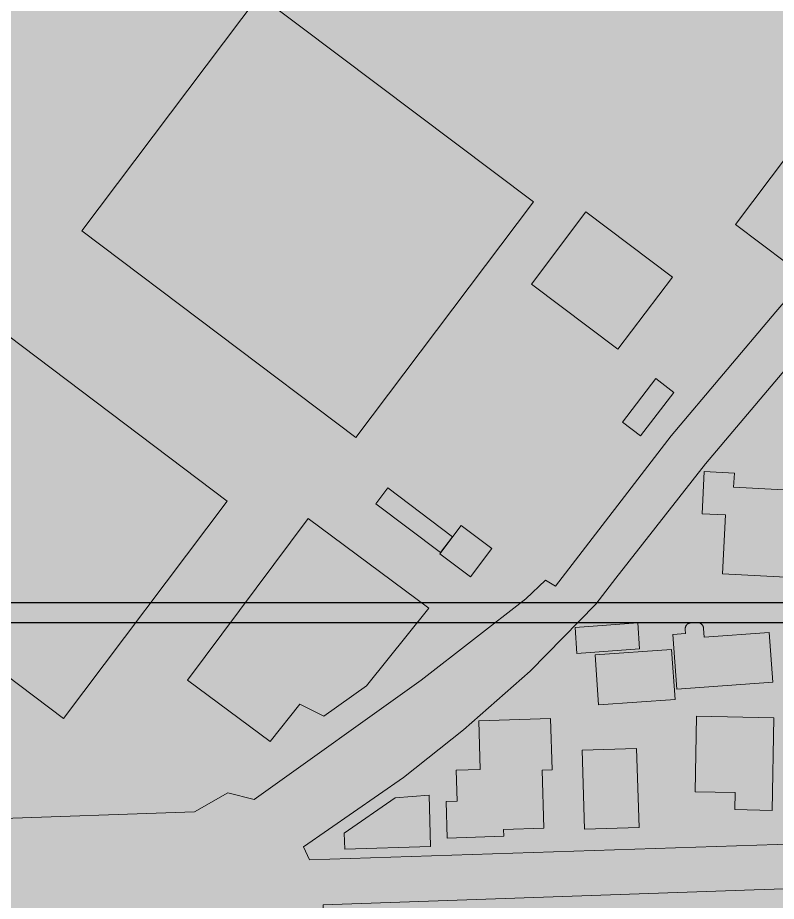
# Model space of a CAD drawing. Header units: millimetres. Extents: x -146962 to 322503, y -183624 to 284367.
# Drawn here: x 87723 to 164400, y 88660 to 177923 of the extents above; entities that cross this region are included whole.
import ezdxf

# ---------------------------------------------------------------- set-up
doc = ezdxf.new("R2010")
doc.units = ezdxf.units.MM
doc.layers.add('30_敷地・外構', color=8, linetype='Continuous', lineweight=9)
doc.layers.add('90_図枠', color=7, linetype='Continuous', lineweight=25)

msp = doc.modelspace()

# ---------------------------------------------------------------- hatches: boundary and pattern name
at = {"layer": '30_敷地・外構'}
h = msp.add_hatch(color=8, dxfattribs=at)
h.paths.add_polyline_path([(-146962, 100544), (-108820, 189230), (-89283, 219877), (-87725, 222013), (-1960, 282350), (173184, 284367), (239072, 242938), (278732, 206219), (322503, 161507), (317095, -23425), (276188, -120904), (271912, -124752), (168970, -173180), (164529, -174704), (127796, -180333), (116091, -181839), (95830, -183624), (64542, -179082), (39436, -174835), (16841, -169718), (9303, -167782), (-59261, -128453), (-89342, -103738), (-132033, -30896), (-136480, -13512), (-141643, 9224), (-142349, 13012)])
h.paths.add_polyline_path([(85595, 85407), (55599, 41400), (55600, 29403), (10600, 29406), (10598, 1220), (163596, 1211), (163597, 29397), (118597, 29399), (118601, 85402)], flags=0)
h = msp.add_hatch(color=8, dxfattribs=at)
h.paths.add_polyline_path([(-122840, 122342), (-124832, 122200), (-125382, 127185), (-119143, 127611), (-110204, 126060), (-101386, 139829), (-111815, 146871), (-125387, 127191), (-128303, 127483), (-112865, 149880), (-97949, 139821), (-106558, 126363), (-96155, 124558), (-84181, 143578), (-81225, 142196), (-92705, 123956), (-85846, 122758), (-73839, 118944), (-70247, 120728), (-33699, 176217), (-24629, 169820), (-24100, 170888), (-27029, 174727), (-57116, 196500), (-72067, 207856), (-85148, 217060), (-84173, 218398), (-71137, 209025), (-56225, 197700), (-26154, 175940), (-20805, 169526), (-15970, 162255), (-12465, 158611), (-6134, 155824), (3424, 152451), (17670, 141847), (27443, 134457), (31782, 127735), (35710, 124737), (44841, 118867), (53137, 112269), (69058, 98454), (76931, 96076), (84316, 96975), (105584, 97704), (108980, 99628), (111620, 98947), (128503, 110998), (139073, 119227), (141070, 121111), (142079, 120500), (153772, 135698), (164346, 148204), (186381, 173802), (201679, 193130), (206641, 199176), (222524, 219930), (233590, 234002), (233380, 235652), (233479, 239339), (236017, 238953), (239434, 235443), (244858, 229058), (246428, 227145), (247785, 225733), (250143, 223717), (257187, 217859), (260140, 215050), (266581, 208738), (268525, 207422), (269565, 206786), (273555, 203995), (275243, 202635), (273766, 200330), (249472, 171828), (244460, 168467), (219590, 134888), (219281, 130289), (222309, 127382), (218328, 122378), (201013, 135474), (205076, 139748), (209934, 136395), (214219, 137154), (239075, 170297), (245309, 174359), (262141, 194027), (264348, 196656), (264229, 202071), (260868, 200548), (254364, 197480), (239220, 189107), (237483, 188497), (235341, 188181), (232949, 188066), (226535, 188210), (218404, 187803), (215398, 187511), (203373, 188731), (197600, 180155), (208370, 176073), (207498, 173759), (196008, 178107), (167764, 145281), (157252, 132853), (148185, 121295), (146164, 118673), (139513, 111902), (132794, 105977), (126709, 101170), (116615, 94169), (117216, 92845), (224067, 96365), (282091, 96336), (282085, 91837), (240329, 91869), (237220, 88796), (231844, 89407), (229114, 91872), (224145, 91875), (162162, 89837), (118595, 88297), (118595, 85402), (85595, 85407), (55599, 41400), (55599, 41185), (50893, 31639), (49834, 29018), (49720, 26021), (53022, -14688), (60478, -14422), (115138, -13511), (181453, -12083), (276538, -9682), (281614, -9606), (282929, -20581), (297016, -54962), (193104, -65584), (200361, -105231), (160998, -112555), (160161, -111647), (154190, -113445), (158337, -127436), (163073, -143732), (181853, -141520), (205595, -139015), (210124, -137839), (211550, -143661), (206667, -144936), (182518, -147474), (139395, -153205), (83173, -161461), (44137, -168144), (40406, -169927), (39608, -168897), (39070, -161841), (42125, -161348), (68065, -156897), (70645, -152915), (66737, -133729), (64071, -132402), (26005, -137992), (24370, -139710), (28757, -161918), (24809, -162567), (19137, -133831), (8512, -91546), (28215, -85921), (53537, -79663), (55226, -77298), (49956, -51470), (48593, -51027), (9510, -63985), (-19962, -72602), (-21528, -75423), (-6279, -135803), (-3999, -137744), (7150, -135421), (8162, -140310), (-6567, -143375), (-10374, -144379), (-11854, -139604), (-10624, -136902), (-26629, -73581), (-48815, -79462), (-49837, -81182), (-40029, -120653), (-44856, -121939), (-56410, -124323), (-57251, -121436), (-45576, -119031), (-56089, -76730), (-39531, -72346), (-37923, -68894), (-46709, -35631), (-102000, -43658), (-105929, -33122), (-46872, -24546), (-1154, -19167), (27095, -16439), (42358, -15519), (38408, 25464), (-22859, 20441), (-23717, 21532), (-60469, 18590), (-102973, 14487), (-124083, 12096), (-119214, -9343), (-114511, -27726), (-127364, -28973), (-131620, -12338), (-136746, 10236), (-137373, 13602), (-126279, 19582), (-125070, 17897), (-123155, 16402), (-105268, 18774), (-104118, 19689), (-93960, 78887), (-95519, 80946), (-111933, 83204), (-124616, 83581), (-136706, 82580), (-139787, 86332), (-124722, 87569), (-111598, 87186), (-94975, 84902), (-92612, 86731), (-87794, 114846), (-89223, 117261)])
h.paths.add_polyline_path([(225182, -56783), (284989, -50673), (287562, -46378), (277941, -22905), (275078, -20717), (216863, -22176), (215664, -23104), (222063, -54340)], flags=0)
h.paths.add_polyline_path([(145209, -145838), (157735, -144361), (152794, -129298), (148705, -115096), (137911, -118346), (143251, -144536)], flags=0)
h.paths.add_polyline_path([(136284, -110372), (138299, -112052), (159905, -106658), (191999, -100688), (193135, -99034), (190969, -87200), (189289, -86594), (135556, -97036), (133840, -98421)], flags=0)
h.paths.add_polyline_path([(195030, -59862), (216356, -57682), (217593, -54905), (211268, -24011), (208840, -22386), (186398, -22950), (184934, -24919), (191038, -56316)], flags=0)
h.paths.add_polyline_path([(132544, -92039), (134797, -93114), (188522, -82666), (189881, -81278), (187580, -68699), (185199, -67623), (131889, -79028), (130194, -80532)], flags=0)
h.paths.add_polyline_path([(102465, -104937), (111199, -148494), (113544, -150947), (137191, -147470), (138854, -145428), (122666, -66131), (119622, -64605), (97267, -69109), (95375, -71198)], flags=0)
h.paths.add_polyline_path([(128809, -73747), (131053, -75123), (184162, -63762), (186036, -61148), (183557, -50881), (180348, -48904), (128824, -59813), (126498, -62400)], flags=0)
h.paths.add_polyline_path([(63486, -77828), (78685, -152327), (83334, -155386), (105358, -152150), (107284, -149246), (98548, -105738), (91864, -73932), (87711, -71038), (65111, -75591)], flags=0)
h.paths.add_polyline_path([(118963, -25496), (124624, -53258), (126594, -54159), (180534, -42733), (181967, -41045), (179057, -26066), (176230, -23190), (120221, -24398)], flags=0)
h.paths.add_polyline_path([(58587, -53819), (61407, -67641), (63929, -69711), (118434, -58732), (120711, -56529), (118285, -44668), (115794, -43121), (60393, -51483)], flags=0)
h.paths.add_polyline_path([(46736, -85456), (43965, -88200), (52258, -127447), (55020, -128685), (63345, -127459), (64954, -125018), (56893, -85496), (54498, -83540)], flags=0)
h.paths.add_polyline_path([(14943, -96639), (20401, -118372), (22056, -124774), (23707, -131518), (25271, -133057), (46385, -129954), (48360, -125912), (40545, -88924), (37345, -87786), (29246, -89790), (17168, -93231)], flags=0)
h.paths.add_polyline_path([(54429, -33440), (56958, -45829), (59129, -47633), (115195, -39174), (116670, -36741), (114493, -26063), (112866, -24538), (61344, -25405)], flags=0)
h.paths.add_polyline_path([(235372, 230630), (225283, 217786), (209376, 197000), (205162, 190545), (215404, 189519), (218263, 189788), (226506, 190208), (232928, 190057), (235150, 190168), (237005, 190443), (238395, 190936), (253419, 199238), (260834, 203051), (264164, 204698), (264130, 206248), (257712, 212542), (254863, 215242), (247889, 221045), (245375, 223185), (243808, 224829), (242180, 226814), (238965, 230598)], flags=0)
h.paths.add_polyline_path([(40154, -26667), (27953, -27402), (5, -30088), (-41705, -35004), (-33405, -66437), (-29267, -69320), (-13378, -65474), (8112, -59196), (24963, -54124), (48878, -46196), (46431, -34216)], flags=0)
h.paths.add_polyline_path([(49749, -13568), (46401, 24617), (46356, 25022), (45934, 25762), (44759, 25638), (44615, 24324), (48074, -13712), (48399, -14089), (48716, -14273), (49597, -14189)], flags=0)
h.paths.add_polyline_path([(13313, 83539), (-11020, 81543), (-51867, 87357), (-49675, 101276), (-51862, 105662), (-80080, 114639), (-83002, 113216), (-98348, 23771), (-95271, 21401), (-67295, 24104), (-63732, 28825), (-58422, 59546), (-27098, 57308), (-23877, 56700), (-21883, 54553), (-22150, 52965), (-25677, 30137), (-23458, 27732), (20413, 31336), (31852, 33878), (45490, 35375), (47009, 38229), (50204, 43610), (51949, 46385), (57490, 53765), (66058, 64695), (66380, 65742), (67278, 67060), (66870, 67338), (66891, 67407), (64467, 69581), (76437, 85728), (72211, 88864), (70767, 90241), (69882, 90594), (68035, 91964), (67671, 91474), (65362, 92394), (54375, 101925), (50712, 100952), (39311, 81961)], flags=0)
h.paths.add_polyline_path([(12444, 134254), (-8795, 105401), (-11563, 90338), (-9670, 87668), (13248, 89539), (36045, 88158), (47154, 106671), (46396, 108693), (40761, 113176), (31691, 119010), (26565, 122909), (22234, 129625), (15465, 134741)], flags=0)
h.paths.add_polyline_path([(-26436, 51409), (-28724, 53421), (-53473, 55192), (-55383, 53692), (-59796, 28142), (-57139, 25019), (-32200, 27021), (-29883, 29065)], flags=0)
h.paths.add_polyline_path([(-17578, 90718), (-14442, 107850), (7616, 137814), (5557, 142137), (90, 146204), (-9026, 149430), (-12217, 147378), (-42765, 106598), (-44666, 94551), (-42881, 92133), (-20518, 88952)], flags=0)
h.paths.add_polyline_path([(-67942, 117884), (-67357, 116880), (-50453, 111510), (-44925, 114539), (-13829, 156074), (-19709, 162068), (-31002, 170041), (-33951, 169484)], flags=0)
for points in [[(139848, 159321), (121914, 135522), (94213, 156406), (112147, 180206)], [(179696, 172053), (165450, 153115), (160273, 157015), (174583, 176018)], [(153889, 151705), (148392, 144424), (139642, 151014), (145145, 158302)], [(108891, 129078), (92346, 107137), (67207, 126086), (83752, 148026)], [(154037, 140066), (150656, 135671), (148847, 137063), (152228, 141457)], [(159266, 127686), (156889, 127814), (157116, 132067), (160158, 131908), (160083, 130512), (188044, 129022), (187657, 121918), (173179, 122688), (173087, 120998), (158953, 121751)], [(131676, 125482), (130470, 123886), (123922, 128826), (125120, 130429)], [(104901, 111002), (117095, 127344), (129282, 118263), (122966, 110420), (118667, 107361), (116235, 108592), (113230, 104798)], [(135634, 124289), (133482, 121439), (130407, 123757), (132551, 126614)], [(150396, 116790), (150586, 114150), (144250, 113692), (144059, 116334)], [(155185, 116229), (155193, 116283), (155205, 116335), (155222, 116386), (155244, 116435), (155269, 116483), (155299, 116528), (155332, 116571), (155369, 116609), (155410, 116646), (155453, 116678), (155498, 116705), (155547, 116729), (155597, 116749), (155648, 116765), (155701, 116776), (155755, 116782), (156364, 116825), (156421, 116828), (156477, 116824), (156533, 116815), (156587, 116803), (156641, 116786), (156692, 116763), (156742, 116736), (156789, 116705), (156833, 116670), (156875, 116632), (156911, 116590), (156945, 116544), (156975, 116496), (157000, 116446), (157021, 116393), (157037, 116339), (157048, 116284), (157054, 116228), (157119, 115342), (163689, 115815), (164051, 110784), (154333, 110084), (153934, 115609), (155213, 115702), (155183, 116122), (155181, 116175)], [(153803, 114100), (154166, 109063), (146443, 108507), (146080, 113543)], [(131021, 98748), (132149, 98784), (132042, 101910), (134481, 101989), (134319, 106909), (141580, 107139), (141745, 101948), (140731, 101911), (140916, 96039), (136817, 95914), (136846, 95227), (131136, 95053)], [(164157, 107188), (163965, 97845), (160212, 97923), (160248, 99639), (156184, 99722), (156341, 107349)], [(150269, 104087), (150521, 96130), (145025, 95952), (144780, 103917)], [(125862, 99121), (129303, 99399), (129463, 94186), (120796, 93925), (120726, 95539)]]:
    msp.add_hatch(color=8, dxfattribs=at).paths.add_polyline_path(points)

# ---------------------------------------------------------------- linework, layer by layer
for points in [[(139848, 159321), (121914, 135522), (94213, 156406), (112147, 180206), (139848, 159321)], [(179696, 172053), (165450, 153115), (160273, 157015), (174583, 176018), (179696, 172053)], [(-12465, 158611), (-6134, 155824), (3424, 152451), (17670, 141847), (27443, 134457), (31782, 127735), (35710, 124737), (44841, 118867), (53137, 112269), (69058, 98454), (76931, 96076), (84316, 96975), (105584, 97704), (108980, 99628), (111620, 98947), (128503, 110998), (139073, 119227), (141070, 121111), (142079, 120500), (153772, 135698), (164346, 148204), (186381, 173802)], [(153889, 151705), (148392, 144424), (139642, 151014), (145145, 158302), (153889, 151705)], [(108891, 129078), (92346, 107137), (67207, 126086), (83752, 148026), (108891, 129078)], [(167764, 145281), (157252, 132853), (148185, 121295), (146164, 118673), (139513, 111902), (132794, 105977), (126709, 101170), (116615, 94169), (117216, 92845), (224067, 96365)], [(154037, 140066), (150656, 135671), (148847, 137063), (152228, 141457), (154037, 140066)], [(159266, 127686), (156889, 127814), (157116, 132067), (160158, 131908), (160083, 130512), (188044, 129022), (187657, 121918), (173179, 122688), (173087, 120998), (158953, 121751), (159266, 127686)], [(131676, 125482), (130470, 123886), (123922, 128826), (125120, 130429), (131676, 125482)], [(104901, 111002), (117095, 127344), (129282, 118263), (122966, 110420), (118667, 107361), (116235, 108592), (113230, 104798), (104901, 111002)], [(135634, 124289), (133482, 121439), (130407, 123757), (132551, 126614), (135634, 124289)], [(150396, 116790), (150586, 114150), (144250, 113692), (144059, 116334), (150396, 116790)], [(155185, 116229), (155193, 116283), (155205, 116335), (155222, 116386), (155244, 116435), (155269, 116483), (155299, 116528), (155332, 116571), (155369, 116609), (155410, 116646), (155453, 116678), (155498, 116705), (155547, 116729), (155597, 116749), (155648, 116765), (155701, 116776), (155755, 116782), (156364, 116825), (156421, 116828), (156477, 116824), (156533, 116815), (156587, 116803), (156641, 116786), (156692, 116763), (156742, 116736), (156789, 116705), (156833, 116670), (156875, 116632), (156911, 116590), (156945, 116544), (156975, 116496), (157000, 116446), (157021, 116393), (157037, 116339), (157048, 116284), (157054, 116228), (157119, 115342), (163689, 115815), (164051, 110784), (154333, 110084), (153934, 115609), (155213, 115702), (155183, 116122), (155181, 116175), (155185, 116229)], [(153803, 114100), (154166, 109063), (146443, 108507), (146080, 113543), (153803, 114100)], [(131021, 98748), (132149, 98784), (132042, 101910), (134481, 101989), (134319, 106909), (141580, 107139), (141745, 101948), (140731, 101911), (140916, 96039), (136817, 95914), (136846, 95227), (131136, 95053), (131021, 98748)], [(164157, 107188), (163965, 97845), (160212, 97923), (160248, 99639), (156184, 99722), (156341, 107349), (164157, 107188)], [(150269, 104087), (150521, 96130), (145025, 95952), (144780, 103917), (150269, 104087)], [(125862, 99121), (129303, 99399), (129463, 94186), (120796, 93925), (120726, 95539), (125862, 99121)], [(224145, 91875), (162162, 89837), (118595, 88297), (118595, 85402), (85595, 85407), (55599, 41400), (55599, 41185), (50893, 31639), (49834, 29018), (49720, 26021), (53022, -14688), (60478, -14422), (115138, -13511), (181453, -12083)]]:
    msp.add_lwpolyline(points, dxfattribs=at)
at = {"layer": '90_図枠'}
for points in [[(0, 0), (168200, 0), (168200, 118800), (0, 118800)], [(2000, 2000), (166200, 2000), (166200, 116800), (2000, 116800)]]:
    msp.add_lwpolyline(points, close=True, dxfattribs=at)

doc.saveas('drawing.dxf')
